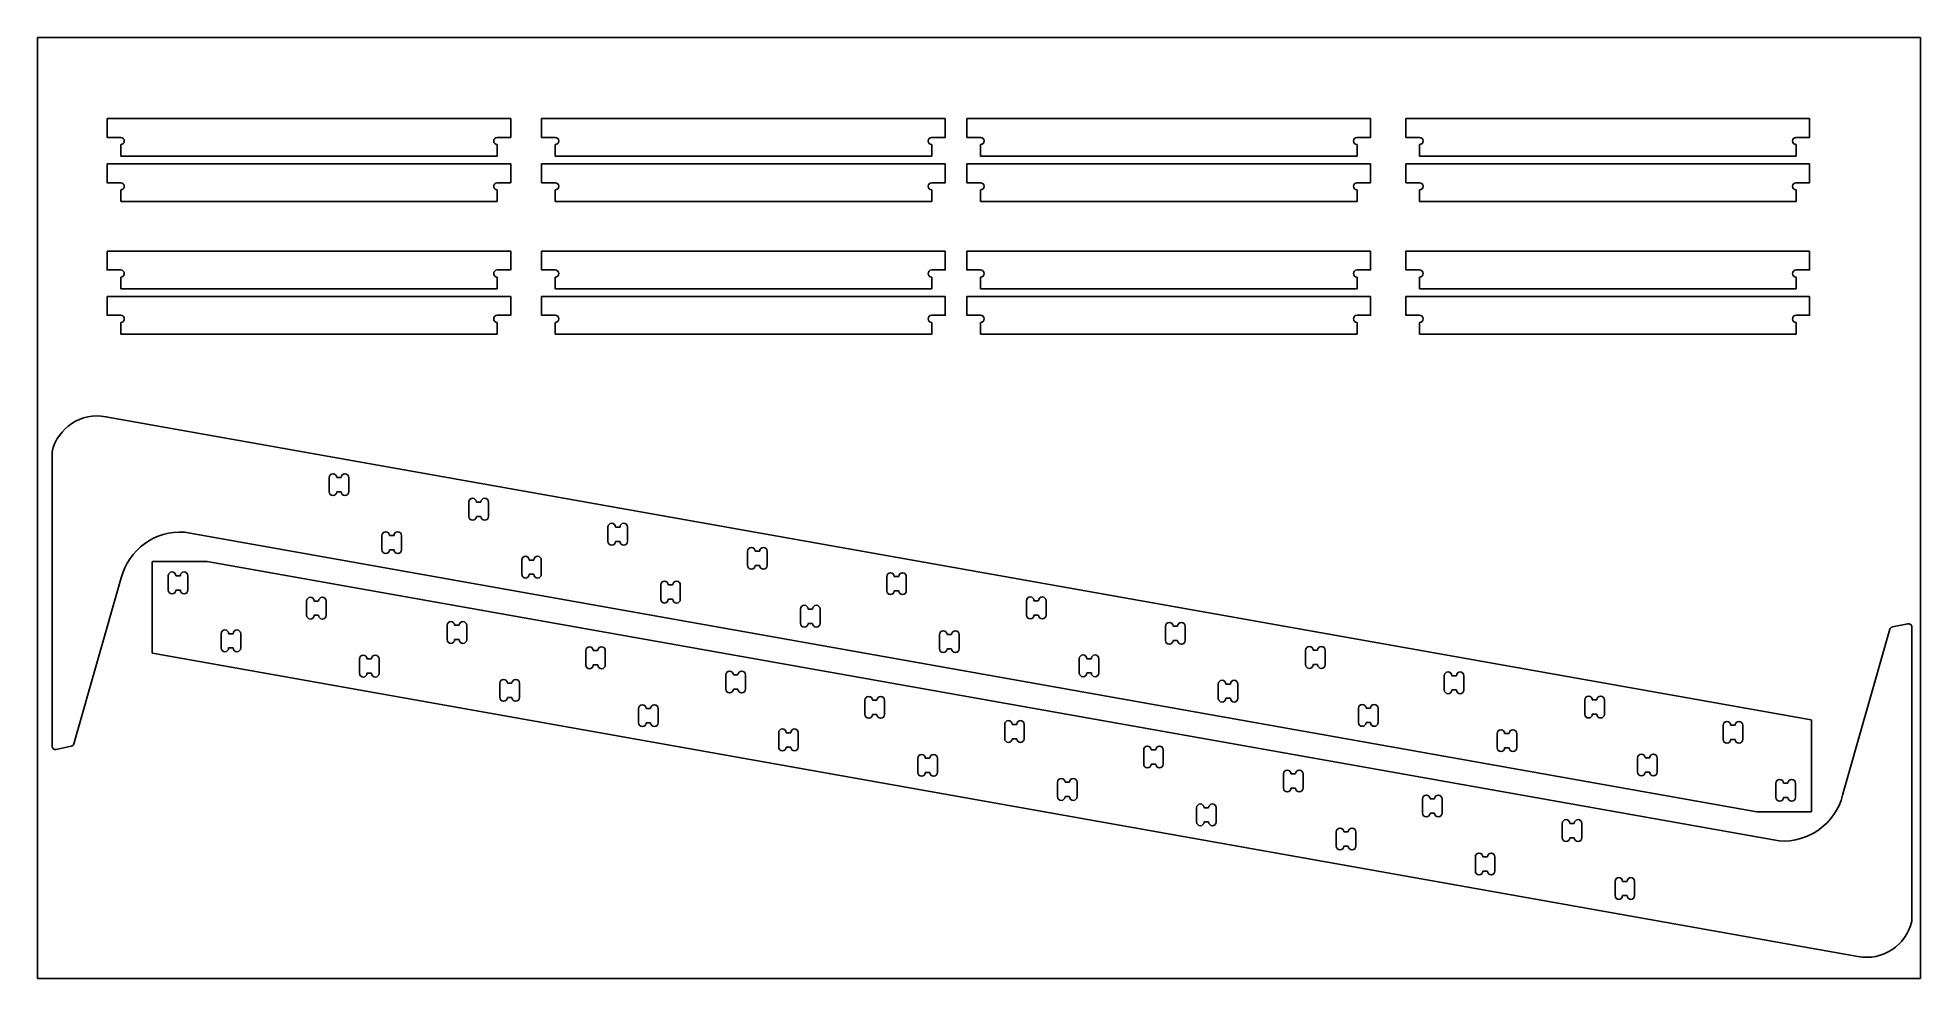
# Model space of a CAD drawing. Header units: millimetres. Extents: x 0 to 2500, y 0 to 1250.
import ezdxf

# ---------------------------------------------------------------- set-up
doc = ezdxf.new("R2010")
doc.units = ezdxf.units.MM
doc.header["$LTSCALE"] = 508
doc.header["$MEASUREMENT"] = 0
for name, color, linetype in [('0_BOARD_18mm_birch ply', 7, 'Continuous'), ('1_9.53mmTool_18mmDeep_Outside', 35, 'Continuous'), ('2_9.53mmTool_18mmDeep_Inside', 21, 'Continuous'), ('4_9.53mmTool_18mmDeep_Hole', 21, 'Continuous')]:
    doc.layers.add(name, color=color, linetype=linetype)

# ---------------------------------------------------------------- blocks, each defined once
blk = doc.blocks.new('cicciotto')
at = {"layer": '2_9.53mmTool_18mmDeep_Inside', "flags": 128}
blk.add_lwpolyline([(5559.2, 2056.4), (5578.2, 2056.4)], dxfattribs=at)
at = {"layer": '2_9.53mmTool_18mmDeep_Inside'}
for centre, start, end in [((5559.2, 2077.4), 90, 270), ((5578.2, 2077.4), 270, 90), ((5559.2, 2061.4), 90, 270), ((5578.2, 2061.4), 270, 90)]:
    blk.add_arc(centre, 5, start, end, dxfattribs=at)
at = {"layer": '4_9.53mmTool_18mmDeep_Hole'}
for points in [[(5578.2, 2082.4), (5559.2, 2082.4)], [(5559.2, 2066.4), (5559.2, 2072.4)], [(5578.2, 2066.4), (5578.2, 2072.4)]]:
    blk.add_lwpolyline(points, dxfattribs=at)
blk = doc.blocks.new('libreriaintermedia')
at = {"layer": '1_9.53mmTool_18mmDeep_Outside'}
blk.add_lwpolyline([(7695, 3881.9), (7695, 3954.2), (7694.5, 3954.7), (7573.5, 3954.7), (7572.9, 3954.2), (7170.1, 1689.8, 0.403635), (7216.9, 1618.3), (7607.8, 1618.3, 0.474506), (7612.2, 1623.7), (7608, 1643.9, 0.279957), (7604.9, 1647.3), (7384.4, 1710.1, -0.361364), (7323.6, 1794.2), (7695, 3881.9)], format="xyb", dxfattribs=at)
for p in [(2097.8, 1851), (2020.8, 1780.9), (2064.2, 1667.4), (1987.2, 1597.2), (2031.9, 1480.8), (1955, 1410.7), (1998.3, 1296.7), (1921.3, 1226.5), (1966.1, 1110.6), (1889.2, 1040.5), (1932.4, 926), (1855.4, 855.8), (1900.3, 740.4), (1823.3, 670.3), (1866.5, 555.8), (1789.6, 485.6), (1834.5, 370.2), (1757.5, 300.1), (1801.3, 185.6), (1724.3, 115.4), (1768.7, 0), (1691.7, -70.1)]:
    blk.add_blockref('cicciotto', p, dxfattribs=at)

msp = doc.modelspace()

# ---------------------------------------------------------------- linework, layer by layer
at = {"layer": '0_BOARD_18mm_birch ply', "flags": 128}
for points in [[(0, 0), (2500, 0), (2500, 1250), (0, 1250), (0, 0)], [(0, 0), (25, 0)], [(0, 0), (2500, 0)]]:
    msp.add_lwpolyline(points, dxfattribs=at)
at = {"layer": '1_9.53mmTool_18mmDeep_Outside'}
for p, q in [((92.3, 1142.4), (628.3, 1142.4)), ((669.2, 1142.4), (1205.2, 1142.4)), ((1234, 1142.4), (1770, 1142.4)), ((1817, 1142.4), (2353, 1142.4)), ((110.3, 1107.9), (110.3, 1092.4)), ((610.3, 1107.9), (610.3, 1092.4)), ((687.2, 1107.9), (687.2, 1092.4)), ((1187.2, 1107.9), (1187.2, 1092.4)), ((1252, 1107.9), (1252, 1092.4)), ((1752, 1107.9), (1752, 1092.4)), ((1835, 1107.9), (1835, 1092.4)), ((2335, 1107.9), (2335, 1092.4)), ((92.3, 1082.2), (628.3, 1082.2)), ((110.3, 1092.4), (610.3, 1092.4)), ((669.2, 1082.2), (1205.2, 1082.2)), ((687.2, 1092.4), (1187.2, 1092.4)), ((1234, 1082.2), (1770, 1082.2)), ((1252, 1092.4), (1752, 1092.4)), ((1817, 1082.2), (2353, 1082.2)), ((1835, 1092.4), (2335, 1092.4)), ((110.3, 1047.7), (110.3, 1032.2)), ((110.3, 1032.2), (610.3, 1032.2)), ((610.3, 1047.7), (610.3, 1032.2)), ((687.2, 1047.7), (687.2, 1032.2)), ((687.2, 1032.2), (1187.2, 1032.2)), ((1187.2, 1047.7), (1187.2, 1032.2)), ((1252, 1047.7), (1252, 1032.2)), ((1252, 1032.2), (1752, 1032.2)), ((1752, 1047.7), (1752, 1032.2)), ((1835, 1047.7), (1835, 1032.2)), ((1835, 1032.2), (2335, 1032.2)), ((2335, 1047.7), (2335, 1032.2)), ((92.3, 966.3), (628.3, 966.3)), ((669.2, 966.3), (1205.2, 966.3)), ((1234, 966.3), (1770, 966.3)), ((1817, 966.3), (2353, 966.3)), ((110.3, 931.8), (110.3, 916.3)), ((610.3, 931.8), (610.3, 916.3)), ((687.2, 931.8), (687.2, 916.3)), ((1187.2, 931.8), (1187.2, 916.3)), ((1252, 931.8), (1252, 916.3)), ((1752, 931.8), (1752, 916.3)), ((1835, 931.8), (1835, 916.3)), ((2335, 931.8), (2335, 916.3)), ((92.3, 906.1), (628.3, 906.1)), ((110.3, 916.3), (610.3, 916.3)), ((669.2, 906.1), (1205.2, 906.1)), ((687.2, 916.3), (1187.2, 916.3)), ((1234, 906.1), (1770, 906.1)), ((1252, 916.3), (1752, 916.3)), ((1817, 906.1), (2353, 906.1)), ((1835, 916.3), (2335, 916.3)), ((110.3, 871.6), (110.3, 856.1)), ((110.3, 856.1), (610.3, 856.1)), ((610.3, 871.6), (610.3, 856.1)), ((687.2, 871.6), (687.2, 856.1)), ((687.2, 856.1), (1187.2, 856.1)), ((1187.2, 871.6), (1187.2, 856.1)), ((1252, 871.6), (1252, 856.1)), ((1252, 856.1), (1752, 856.1)), ((1752, 871.6), (1752, 856.1)), ((1835, 871.6), (1835, 856.1)), ((1835, 856.1), (2335, 856.1)), ((2335, 871.6), (2335, 856.1))]:
    msp.add_line(p, q, dxfattribs=at)
at = {"layer": '1_9.53mmTool_18mmDeep_Outside', "flags": 128}
for points in [[(110.3, 1117.4), (92.3, 1117.4), (92.3, 1142.4)], [(610.3, 1117.4), (628.3, 1117.4), (628.3, 1142.4)], [(687.2, 1117.4), (669.2, 1117.4), (669.2, 1142.4)], [(1187.2, 1117.4), (1205.2, 1117.4), (1205.2, 1142.4)], [(1252, 1117.4), (1234, 1117.4), (1234, 1142.4)], [(1752, 1117.4), (1770, 1117.4), (1770, 1142.4)], [(1835, 1117.4), (1817, 1117.4), (1817, 1142.4)], [(2335, 1117.4), (2353, 1117.4), (2353, 1142.4)], [(110.3, 1057.2), (92.3, 1057.2), (92.3, 1082.2)], [(610.3, 1057.2), (628.3, 1057.2), (628.3, 1082.2)], [(687.2, 1057.2), (669.2, 1057.2), (669.2, 1082.2)], [(1187.2, 1057.2), (1205.2, 1057.2), (1205.2, 1082.2)], [(1252, 1057.2), (1234, 1057.2), (1234, 1082.2)], [(1752, 1057.2), (1770, 1057.2), (1770, 1082.2)], [(1835, 1057.2), (1817, 1057.2), (1817, 1082.2)], [(2335, 1057.2), (2353, 1057.2), (2353, 1082.2)], [(110.3, 941.3), (92.3, 941.3), (92.3, 966.3)], [(610.3, 941.3), (628.3, 941.3), (628.3, 966.3)], [(687.2, 941.3), (669.2, 941.3), (669.2, 966.3)], [(1187.2, 941.3), (1205.2, 941.3), (1205.2, 966.3)], [(1252, 941.3), (1234, 941.3), (1234, 966.3)], [(1752, 941.3), (1770, 941.3), (1770, 966.3)], [(1835, 941.3), (1817, 941.3), (1817, 966.3)], [(2335, 941.3), (2353, 941.3), (2353, 966.3)], [(110.3, 881.1), (92.3, 881.1), (92.3, 906.1)], [(610.3, 881.1), (628.3, 881.1), (628.3, 906.1)], [(687.2, 881.1), (669.2, 881.1), (669.2, 906.1)], [(1187.2, 881.1), (1205.2, 881.1), (1205.2, 906.1)], [(1252, 881.1), (1234, 881.1), (1234, 906.1)], [(1752, 881.1), (1770, 881.1), (1770, 906.1)], [(1835, 881.1), (1817, 881.1), (1817, 906.1)], [(2335, 881.1), (2353, 881.1), (2353, 906.1)]]:
    msp.add_lwpolyline(points, dxfattribs=at)
for points in [[(110.3, 1107.9, 1), (110.3, 1117.4), (101.6, 1117.4)], [(610.3, 1107.9, -1), (610.3, 1117.4), (619, 1117.4)], [(687.2, 1107.9, 1), (687.2, 1117.4), (678.6, 1117.4)], [(1187.2, 1107.9, -1), (1187.2, 1117.4), (1195.9, 1117.4)], [(1252, 1107.9, 1), (1252, 1117.4), (1243.3, 1117.4)], [(1752, 1107.9, -1), (1752, 1117.4), (1760.7, 1117.4)], [(1835, 1107.9, 1), (1835, 1117.4), (1826.3, 1117.4)], [(2335, 1107.9, -1), (2335, 1117.4), (2343.7, 1117.4)], [(110.3, 1047.7, 1), (110.3, 1057.2), (101.6, 1057.2)], [(610.3, 1047.7, -1), (610.3, 1057.2), (619, 1057.2)], [(687.2, 1047.7, 1), (687.2, 1057.2), (678.6, 1057.2)], [(1187.2, 1047.7, -1), (1187.2, 1057.2), (1195.9, 1057.2)], [(1252, 1047.7, 1), (1252, 1057.2), (1243.3, 1057.2)], [(1752, 1047.7, -1), (1752, 1057.2), (1760.7, 1057.2)], [(1835, 1047.7, 1), (1835, 1057.2), (1826.3, 1057.2)], [(2335, 1047.7, -1), (2335, 1057.2), (2343.7, 1057.2)], [(110.3, 931.8, 1), (110.3, 941.3), (101.6, 941.3)], [(610.3, 931.8, -1), (610.3, 941.3), (619, 941.3)], [(687.2, 931.8, 1), (687.2, 941.3), (678.6, 941.3)], [(1187.2, 931.8, -1), (1187.2, 941.3), (1195.9, 941.3)], [(1252, 931.8, 1), (1252, 941.3), (1243.3, 941.3)], [(1752, 931.8, -1), (1752, 941.3), (1760.7, 941.3)], [(1835, 931.8, 1), (1835, 941.3), (1826.3, 941.3)], [(2335, 931.8, -1), (2335, 941.3), (2343.7, 941.3)], [(110.3, 871.6, 1), (110.3, 881.1), (101.6, 881.1)], [(610.3, 871.6, -1), (610.3, 881.1), (619, 881.1)], [(687.2, 871.6, 1), (687.2, 881.1), (678.6, 881.1)], [(1187.2, 871.6, -1), (1187.2, 881.1), (1195.9, 881.1)], [(1252, 871.6, 1), (1252, 881.1), (1243.3, 881.1)], [(1752, 871.6, -1), (1752, 881.1), (1760.7, 881.1)], [(1835, 871.6, 1), (1835, 881.1), (1826.3, 881.1)], [(2335, 871.6, -1), (2335, 881.1), (2343.7, 881.1)]]:
    msp.add_lwpolyline(points, format="xyb", dxfattribs=at)

# ---------------------------------------------------------------- block references
at = {"layer": '1_9.53mmTool_18mmDeep_Outside'}
for p, rotation in [((-1599.2, 7916.4), 270), ((4106.9, -7141), 90)]:
    msp.add_blockref('libreriaintermedia', p, dxfattribs=dict(at, rotation=rotation))

doc.saveas('drawing.dxf')
